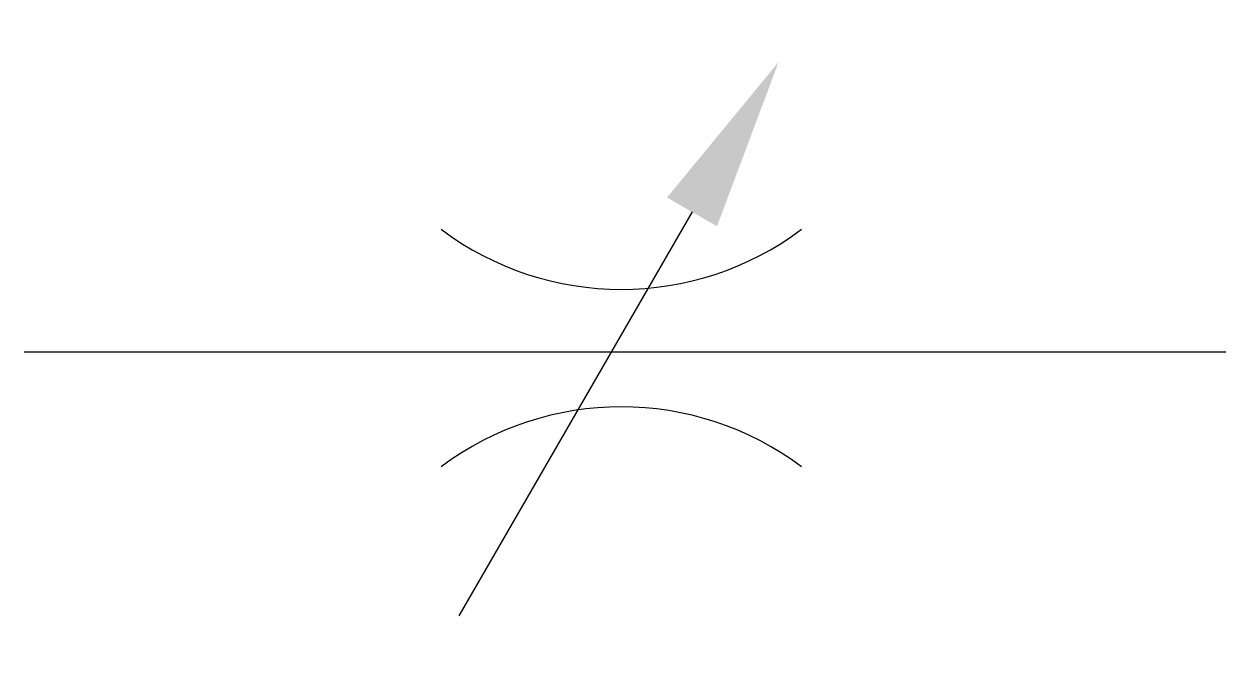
# Model space of a CAD drawing. Extents: x 287.4 to 307.4, y 32.8 to 43.3.
import ezdxf

# ---------------------------------------------------------------- set-up
doc = ezdxf.new("R2010")
doc.units = 0
doc.header["$LTSCALE"] = 5
doc.header["$MEASUREMENT"] = 0
doc.layers.add('11', color=1, linetype='CONTINUOUS')
doc.layers.add('12', color=2, linetype='CONTINUOUS')

# ---------------------------------------------------------------- blocks, each defined once
blk = doc.blocks.new('5221', base_point=(319.601, 303.802))
at = {"layer": '11'}
blk.add_line((318.28, 300.922), (315.625, 293.628), dxfattribs=at)
at = {"layer": '12'}
blk.add_solid([(317.829, 301.086), (318.731, 300.758), (319.265, 303.628)], dxfattribs=at)
blk = doc.blocks.new('5237', base_point=(345.201, 24.845))
at = {"layer": '11'}
for centre, start, end in [((345.196, 30.885), 233.1301, 306.8699), ((345.196, 18.931), 53.1301, 126.8699)]:
    blk.add_arc(centre, 5, start, end, dxfattribs=at)

msp = doc.modelspace()

# ---------------------------------------------------------------- linework, layer by layer
at = {"layer": '11'}
msp.add_line((287.351, 37.867), (307.351, 37.867), dxfattribs=at)

# ---------------------------------------------------------------- block references
at = {"layer": '11', "rotation": 350.0000000000001}
msp.add_blockref('5221', (300.268, 42.803), dxfattribs=at)
at = {"layer": '11'}
msp.add_blockref('5237', (297.295, 37.867), dxfattribs=at)

doc.saveas('drawing.dxf')
